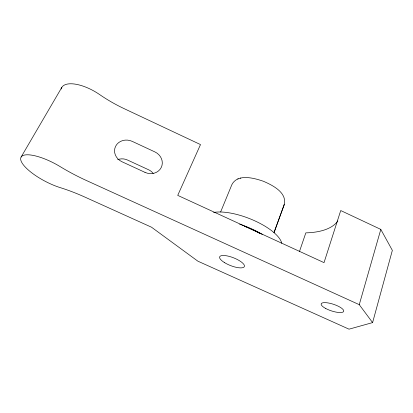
<?xml version="1.0" encoding="UTF-8"?>
<svg xmlns="http://www.w3.org/2000/svg" width="413" height="413" viewBox="0 0 413 413"><rect width="100%" height="100%" fill="white"/><g stroke="black" fill="none" stroke-linecap="round" stroke-linejoin="round"><path stroke-width="0.62" d="M372.598 322.599L359.258 304.665L86.544 180.569A96.002 36.199 28.2 0 1 60.009 166.527A32.467 10.077 27.7 0 0 20.65 158.902A32.467 10.077 27.7 0 0 60.386 187.683A68.61 19.029 25.8 0 1 84.933 197.109L151.509 227.207L197.863 261.176L349.031 329.171L372.598 322.599L392.35 250.366L380.807 229.401L340.725 210.547L324.029 262.632L177.729 195.375L200.501 144.576L124.184 108.671A89.92 45.915 30.9 0 1 99.59 94.541A30.717 13.077 30.1 0 0 61.16 88.976M359.258 304.665L380.807 229.401M284.139 204.853C287.546 192.659 272.353 185.091 263.318 181.24C254.021 178.044 237.635 173.45 231.869 184.647L220.635 211.962M299.44 251.594L305.826 232.87A83.762 36.458 20.9 0 0 337.865 220.909M274.093 232.493L284.201 204.652L274.067 232.411M21.125 157.017L61.8 87.422M237.712 178.953L238.203 178.808M240.309 178.204L240.758 178.075M213.604 212.468A40.675 14.765 21.2 0 1 254.454 220.676A40.675 14.765 21.2 0 1 281.733 243.236M239.628 224.192A40.908 14.321 21.3 0 1 262.255 234.408M244.548 226.324A39.947 13.985 21.3 0 1 248.192 227.769L255.456 231.11A39.947 13.985 21.3 0 1 260.2 233.665M117.674 159.666A11.765 10.707 15.5 0 1 127.503 160.027L148.572 169.758A11.657 10.686 19.7 0 1 153.213 173.455M145.015 172.371L121.985 161.751A12.658 11.373 16.9 0 1 115.635 146.243A12.658 11.373 16.9 0 1 132.243 141.375L154.87 151.907A12.535 11.347 20.9 0 1 161.287 167.394A12.535 11.347 20.9 0 1 145.015 172.371M325.738 308.496A11.853 3.459 18.3 0 0 343.678 311.361A11.853 3.459 18.3 0 0 327.912 302.905A11.853 3.459 18.3 0 0 325.738 308.496M224.45 262.575A13.273 4.166 21.4 0 0 244.362 266.566A13.273 4.166 21.4 0 0 227.243 255.921A13.273 4.166 21.4 0 0 224.45 262.575"/></g></svg>
